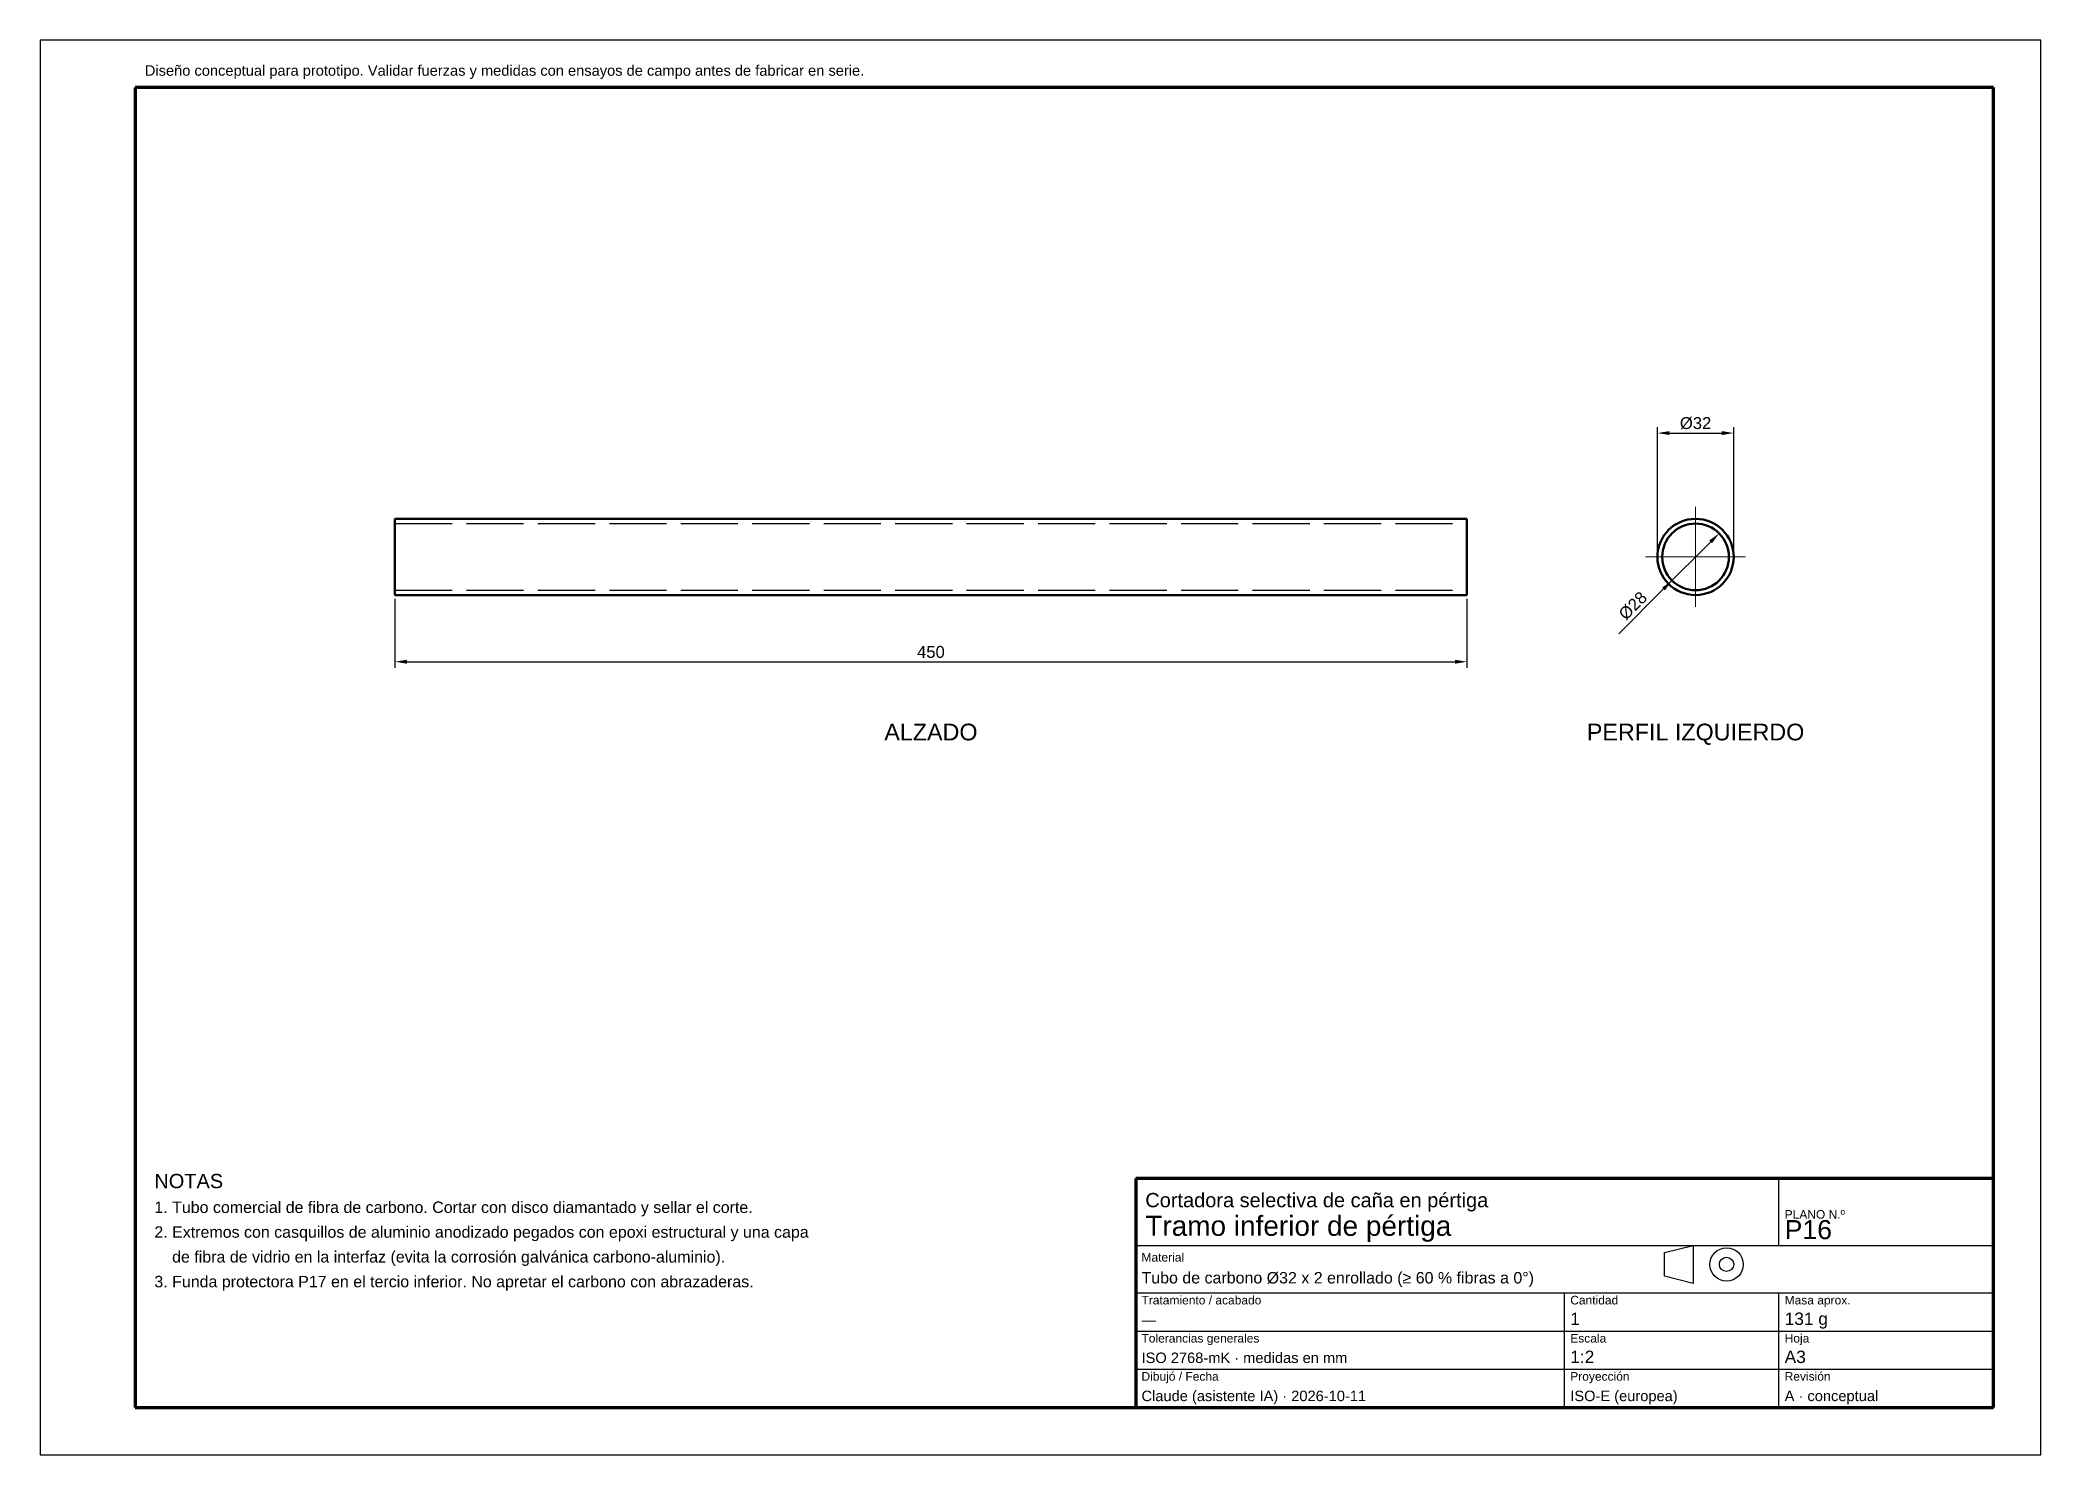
# Model space of a CAD drawing. Header units: millimetres. Extents: x 0 to 840, y 0 to 594.
import ezdxf
from ezdxf.enums import TextEntityAlignment as Align

# ---------------------------------------------------------------- set-up
doc = ezdxf.new("R2010")
doc.units = ezdxf.units.MM
doc.header["$LTSCALE"] = 2
doc.linetypes.add('ACAD_ISO02W100', pattern=[15, 12, -3])
doc.linetypes.add('ACAD_ISO04W100', pattern=[30, 24, -3, 0, -3])
for name, color, linetype, lineweight in [('COTAS', 4, 'Continuous', 18), ('EJES', 1, 'ACAD_ISO04W100', 18), ('MARCO', 7, 'Continuous', 70), ('OCULTAS', 8, 'ACAD_ISO02W100', 25), ('TEXTO', 7, 'Continuous', 25), ('VISIBLE', 7, 'Continuous', 50)]:
    doc.layers.add(name, color=color, linetype=linetype, lineweight=lineweight)
doc.styles.get("Standard").update_dxf_attribs({"font": 'arial.ttf'})
doc.dimstyles.new('ISO25', dxfattribs={"dimscale": 2, "dimtxt": 2.5, "dimasz": 2.5, "dimexe": 1.25, "dimexo": 0.8, "dimgap": 0.8, "dimtad": 1, "dimdec": 1, "dimtxsty": 'Standard', "dimcen": 2.5, "dimclrd": 4, "dimclre": 4, "dimclrt": 7, "dimazin": 3, "dimtfac": 1, "dimtmove": 0, "dimatfit": 3})

msp = doc.modelspace()

# ---------------------------------------------------------------- linework, layer by layer
at = {"layer": 'EJES'}
for p, q in [((695, 356), (695, 398)), ((674, 377), (716, 377))]:
    msp.add_line(p, q, dxfattribs=at)
at = {"layer": 'MARCO'}
for p, q in [((820, 574), (40, 574)), ((40, 574), (40, 20)), ((820, 20), (820, 574)), ((820, 116), (460, 116)), ((460, 116), (460, 20)), ((820, 20), (820, 116)), ((40, 20), (820, 20)), ((460, 20), (820, 20))]:
    msp.add_line(p, q, dxfattribs=at)
at = {"layer": 'OCULTAS'}
for p, q in [((149, 391), (599, 391)), ((149, 363), (599, 363))]:
    msp.add_line(p, q, dxfattribs=at)
for radius in [16, 14]:
    msp.add_circle((695, 377), radius, dxfattribs=at)
for points in [[(149, 361), (149, 361.4), (149, 362.58), (149, 364.49), (149, 367.02), (149, 370.06), (149, 373.44), (149, 377), (149, 380.56), (149, 383.94), (149, 386.98), (149, 389.51), (149, 391.42), (149, 392.6), (149, 393)], [(149, 363), (149, 363.35), (149, 364.39), (149, 366.05), (149, 368.27), (149, 370.93), (149, 373.88), (149, 377), (149, 380.12), (149, 383.07), (149, 385.73), (149, 387.95), (149, 389.61), (149, 390.65), (149, 391)], [(149, 391), (149, 390.65), (149, 389.61), (149, 387.95), (149, 385.73), (149, 383.07), (149, 380.12), (149, 377), (149, 373.88), (149, 370.93), (149, 368.27), (149, 366.05), (149, 364.39), (149, 363.35), (149, 363)], [(599, 361), (599, 361.4), (599, 362.58), (599, 364.49), (599, 367.02), (599, 370.06), (599, 373.44), (599, 377), (599, 380.56), (599, 383.94), (599, 386.98), (599, 389.51), (599, 391.42), (599, 392.6), (599, 393)], [(599, 363), (599, 363.35), (599, 364.39), (599, 366.05), (599, 368.27), (599, 370.93), (599, 373.88), (599, 377), (599, 380.12), (599, 383.07), (599, 385.73), (599, 387.95), (599, 389.61), (599, 390.65), (599, 391)], [(599, 391), (599, 390.65), (599, 389.61), (599, 387.95), (599, 385.73), (599, 383.07), (599, 380.12), (599, 377), (599, 373.88), (599, 370.93), (599, 368.27), (599, 366.05), (599, 364.39), (599, 363.35), (599, 363)]]:
    msp.add_open_spline(points, degree=1, dxfattribs=at)
at = {"layer": 'TEXTO'}
for p, q in [((840, 594), (0, 594)), ((0, 594), (0, 0)), ((840, 0), (840, 594)), ((730, 88), (730, 116)), ((460, 88), (820, 88)), ((682, 85), (694, 88)), ((682, 75), (682, 85)), ((694, 88), (694, 72)), ((460, 68), (820, 68)), ((640, 20), (640, 68)), ((694, 72), (682, 75)), ((730, 20), (730, 68)), ((460, 52), (820, 52)), ((460, 36), (820, 36)), ((0, 0), (840, 0))]:
    msp.add_line(p, q, dxfattribs=at)
for radius in [7, 3]:
    msp.add_circle((708, 80), radius, dxfattribs=at)
at = {"layer": 'VISIBLE'}
for p, q in [((149, 393), (599, 393)), ((149, 361), (599, 361))]:
    msp.add_line(p, q, dxfattribs=at)
for radius in [16, 14]:
    msp.add_circle((695, 377), radius, dxfattribs=at)
for points in [[(149, 393), (149, 392.6), (149, 391.42), (149, 389.51), (149, 386.98), (149, 383.94), (149, 380.56), (149, 377), (149, 373.44), (149, 370.06), (149, 367.02), (149, 364.49), (149, 362.58), (149, 361.4), (149, 361)], [(599, 393), (599, 392.6), (599, 391.42), (599, 389.51), (599, 386.98), (599, 383.94), (599, 380.56), (599, 377), (599, 373.44), (599, 370.06), (599, 367.02), (599, 364.49), (599, 362.58), (599, 361.4), (599, 361)]]:
    msp.add_open_spline(points, degree=1, dxfattribs=at)

# ---------------------------------------------------------------- texts
at = {"layer": 'TEXTO'}
for s, height, p in [('Diseño conceptual para prototipo. Validar fuerzas y medidas con ensayos de campo antes de fabricar en serie.', 4.4, (44, 579)), ('NOTAS', 6, (48, 112)), ('Cortadora selectiva de caña en pértiga', 6, (464, 104)), ('1. Tubo comercial de fibra de carbono. Cortar con disco diamantado y sellar el corte.', 4.8, (48, 101.6)), ('Tramo inferior de pértiga', 8.4, (464, 92)), ('PLANO N.º', 3.6, (732.4, 99.2)), ('2. Extremos con casquillos de aluminio anodizado pegados con epoxi estructural y una capa', 4.8, (48, 91.2)), ('P16', 8, (732.4, 90.6)), ('    de fibra de vidrio en la interfaz (evita la corrosión galvánica carbono-aluminio).', 4.8, (48, 80.8)), ('Material', 3.6, (462.4, 81.2)), ('Tubo de carbono Ø32 x 2 enrollado (≥ 60 % fibras a 0°)', 4.8, (462.4, 72)), ('3. Funda protectora P17 en el tercio inferior. No apretar el carbono con abrazaderas.', 4.8, (48, 70.4)), ('Tratamiento / acabado', 3.6, (462.4, 63.2)), ('Cantidad', 3.6, (642.4, 63.2)), ('1', 5.2, (642.4, 54.6)), ('Masa aprox.', 3.6, (732.4, 63.2)), ('131 g', 5.2, (732.4, 54.6)), ('—', 4.4, (462.4, 54.6)), ('Tolerancias generales', 3.6, (462.4, 47.2)), ('Escala', 3.6, (642.4, 47.2)), ('Hoja', 3.6, (732.4, 47.2)), ('ISO 2768-mK · medidas en mm', 4.4, (462.4, 38.6)), ('1:2', 5.2, (642.4, 38.6)), ('A3', 5.2, (732.4, 38.6)), ('Dibujó / Fecha', 3.6, (462.4, 31.2)), ('Proyección', 3.6, (642.4, 31.2)), ('Revisión', 3.6, (732.4, 31.2)), ('Claude (asistente IA) · 2026-10-11', 4.4, (462.4, 22.6)), ('ISO-E (europea)', 4.4, (642.4, 22.6)), ('A · conceptual', 4.4, (732.4, 22.6))]:
    msp.add_text(s, height=height, dxfattribs=at).set_placement(p)
for s, p in [('ALZADO', (374, 307)), ('PERFIL IZQUIERDO', (695, 307))]:
    msp.add_text(s, height=7, dxfattribs=at).set_placement(p, align=Align.TOP_CENTER)

# ---------------------------------------------------------------- dimensions: what is measured, and where the dimension line sits
at = {"layer": 'COTAS'}
msp.add_linear_dim(base=(679, 429), p1=(679, 377), p2=(711, 377), text='%%c32', dimstyle='ISO25', dxfattribs=at).render()
msp.add_diameter_dim_2p(p1=(704.9, 386.9), p2=(685.1, 367.1), text='%%c28', dimstyle='ISO25', override={"dimtmove": 0}, dxfattribs=at).render()
msp.add_linear_dim(base=(149, 333), p1=(149, 361), p2=(599, 361), dimstyle='ISO25', dxfattribs=at).render()

doc.saveas('drawing.dxf')
